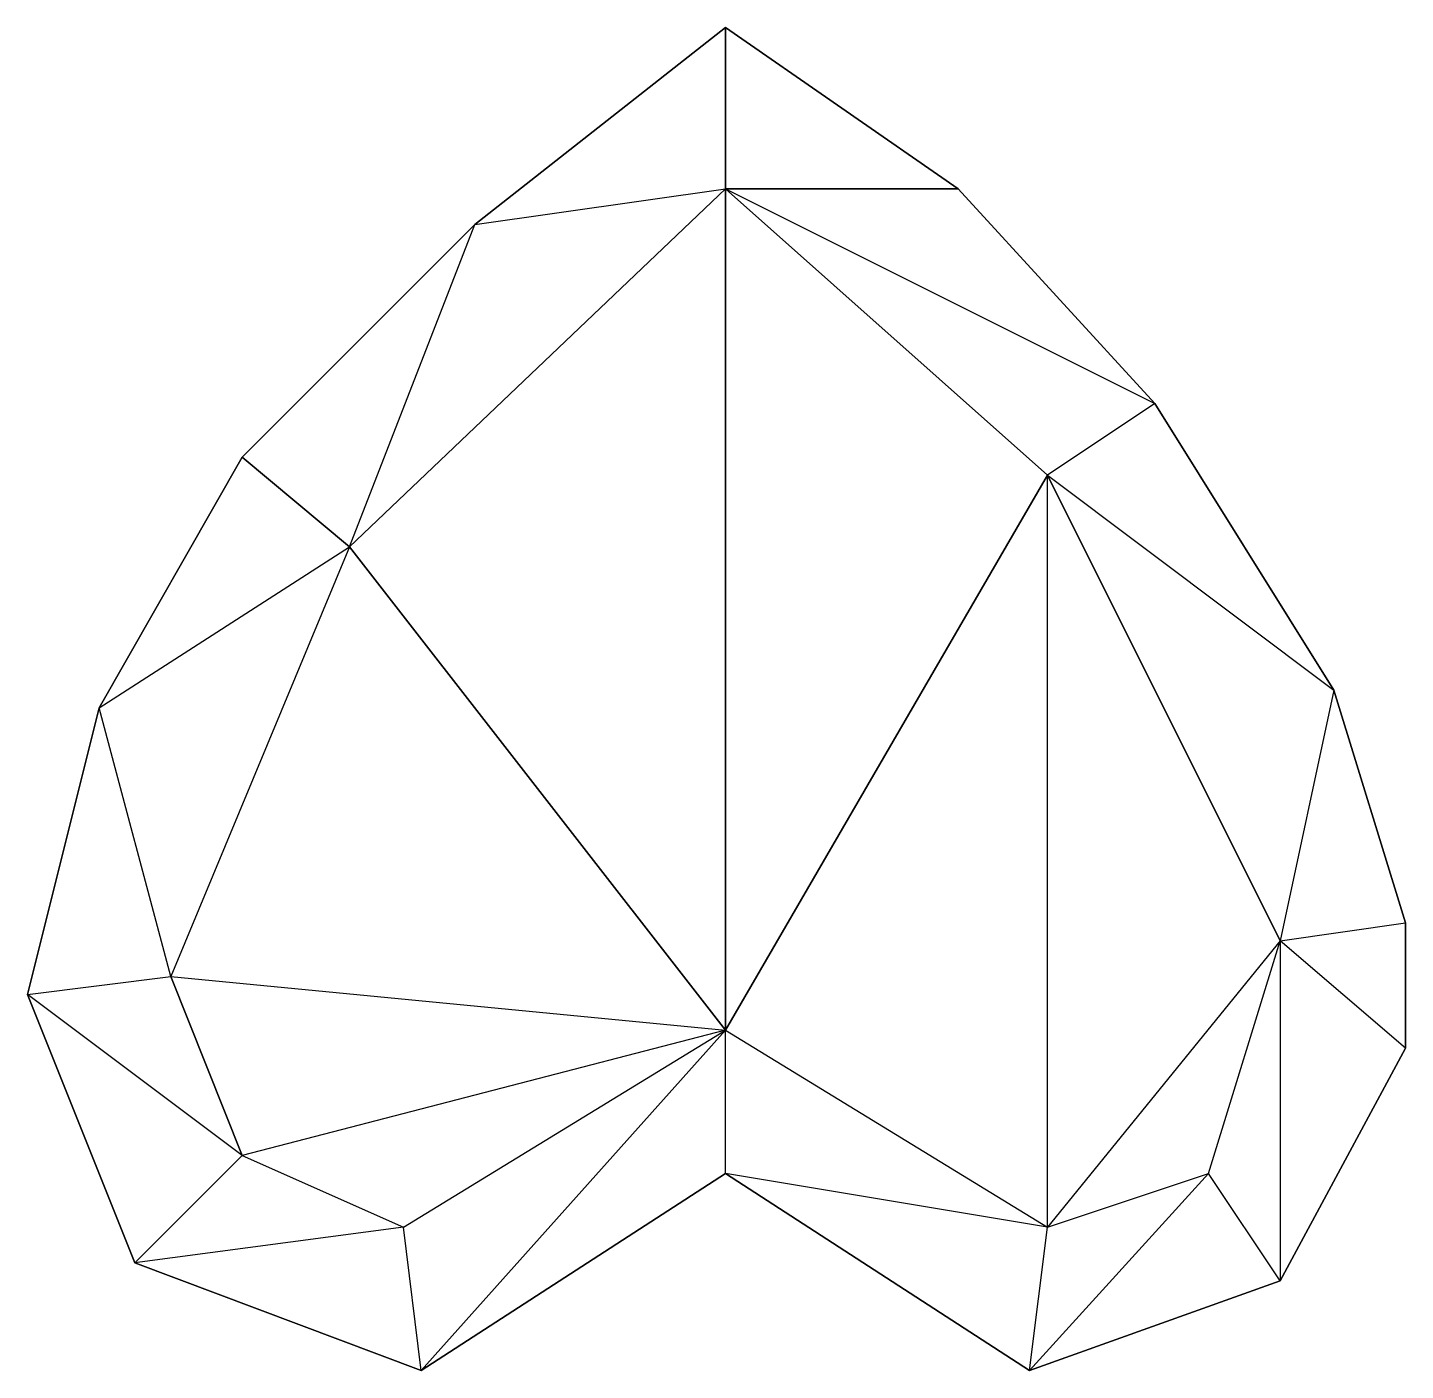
# Model space of a CAD drawing. Header units: metres. Extents: x -40 to 37, y -54.6 to 20.4.
import ezdxf

# ---------------------------------------------------------------- set-up
doc = ezdxf.new("R2010")
doc.units = ezdxf.units.M

msp = doc.modelspace()

# ---------------------------------------------------------------- linework, layer by layer
for points in [[(-15.000015, 9.444485, -77.777748), (-1.000011, 20.444485, -77.777748), (-15.000015, 9.444485, -85.777748)], [(-1.000011, 20.444485, -77.777748), (-1.000011, 20.444485, -85.777748), (-15.000015, 9.444485, -85.777748)], [(-1.000011, 20.444485, -85.777748), (-15.000015, 9.444485, -85.777748), (-1.000011, 11.444485, -92.777748)], [(-1.000011, 20.444485, -77.777748), (11.999989, 11.444485, -77.777748), (-1.000011, 20.444485, -85.777748)], [(11.999989, 11.444485, -77.777748), (11.999989, 11.444485, -85.777748), (-1.000011, 20.444485, -85.777748)], [(11.999989, 11.444485, -85.777748), (-1.000011, 20.444485, -85.777748), (-1.000011, 11.444485, -92.777748)], [(-15.000015, 9.444485, -85.777748), (-1.000011, 11.444485, -92.777748), (-22.000015, -8.555515, -92.777748)], [(-22.000015, -8.555515, -92.777748), (-1.000011, -35.555519, -92.77774), (-1.000011, 11.444485, -92.777748)], [(22.999989, -0.555515, -85.777748), (11.999989, 11.444485, -85.777748), (-1.000011, 11.444485, -92.777748)], [(22.999989, -0.555515, -85.777748), (16.999989, -4.555515, -92.777748), (-1.000011, 11.444485, -92.777748)], [(-1.000011, 11.444485, -92.777748), (-1.000011, -35.555519, -92.77774), (16.999989, -4.555515, -92.777748)], [(11.999989, 11.444485, -77.777748), (22.999989, -0.555515, -77.777748), (11.999989, 11.444485, -85.777748)], [(22.999989, -0.555515, -77.777748), (22.999989, -0.555515, -85.777748), (11.999989, 11.444485, -85.777748)], [(-28.000015, -3.555515, -77.777748), (-15.000015, 9.444485, -77.777748), (-28.000015, -3.555515, -85.777748)], [(-15.000015, 9.444485, -77.777748), (-15.000015, 9.444485, -85.777748), (-28.000015, -3.555515, -85.777748)], [(-15.000015, 9.444485, -85.777748), (-28.000015, -3.555515, -85.777748), (-22.000015, -8.555515, -92.777748)], [(32.999989, -16.555517, -85.77774), (22.999989, -0.555515, -85.777748), (16.999989, -4.555515, -92.777748)], [(22.999989, -0.555515, -77.777748), (32.999989, -16.555517, -77.77774), (22.999989, -0.555515, -85.777748)], [(32.999989, -16.555517, -77.77774), (32.999989, -16.555517, -85.77774), (22.999989, -0.555515, -85.777748)], [(-36.000015, -17.555515, -77.77774), (-28.000015, -3.555515, -77.777748), (-36.000015, -17.555515, -85.77774)], [(-28.000015, -3.555515, -77.777748), (-28.000015, -3.555515, -85.777748), (-36.000015, -17.555515, -85.77774)], [(-28.000015, -3.555515, -85.777748), (-36.000015, -17.555515, -85.77774), (-22.000015, -8.555515, -92.777748)], [(-1.000011, -35.555519, -92.77774), (16.999989, -46.555508, -92.77774), (16.999989, -4.555515, -92.777748)], [(32.999989, -16.555517, -85.77774), (29.999989, -30.55551, -92.77774), (16.999989, -4.555515, -92.777748)], [(16.999989, -46.555508, -92.77774), (16.999989, -4.555515, -92.777748), (29.999989, -30.55551, -92.77774)], [(-36.000015, -17.555515, -85.77774), (-22.000015, -8.555515, -92.777748), (-32.000015, -32.555519, -92.77774)], [(-32.000015, -32.555519, -92.77774), (-1.000011, -35.555519, -92.77774), (-22.000015, -8.555515, -92.777748)], [(36.999989, -29.55551, -85.77774), (32.999989, -16.555517, -85.77774), (29.999989, -30.55551, -92.77774)], [(32.999989, -16.555517, -77.77774), (36.999989, -29.55551, -77.77774), (32.999989, -16.555517, -85.77774)], [(36.999989, -29.55551, -77.77774), (36.999989, -29.55551, -85.77774), (32.999989, -16.555517, -85.77774)], [(-40.000015, -33.555519, -77.77774), (-36.000015, -17.555515, -77.77774), (-40.000015, -33.555519, -85.77774)], [(-36.000015, -17.555515, -77.77774), (-36.000015, -17.555515, -85.77774), (-40.000015, -33.555519, -85.77774)], [(-36.000015, -17.555515, -85.77774), (-40.000015, -33.555519, -85.77774), (-32.000015, -32.555519, -92.77774)], [(36.999989, -29.55551, -85.77774), (36.999989, -36.555511, -85.77774), (29.999989, -30.55551, -92.77774)], [(36.999989, -29.55551, -77.77774), (36.999989, -36.555511, -77.77774), (36.999989, -29.55551, -85.77774)], [(36.999989, -36.555511, -85.77774), (36.999989, -36.555511, -77.77774), (36.999989, -29.55551, -85.77774)], [(16.999989, -46.555508, -92.77774), (25.999989, -43.555511, -92.77774), (29.999989, -30.55551, -92.77774)], [(29.999989, -49.555508, -85.77774), (25.999989, -43.555511, -92.77774), (29.999989, -30.55551, -92.77774)], [(29.999989, -49.555508, -85.77774), (36.999989, -36.555511, -85.77774), (29.999989, -30.55551, -92.77774)], [(-40.000015, -33.555519, -85.77774), (-32.000015, -32.555519, -92.77774), (-28.000015, -42.555519, -92.77774)], [(-1.000011, -35.555519, -92.77774), (-28.000015, -42.555519, -92.77774), (-32.000015, -32.555519, -92.77774)], [(-34.000015, -48.555519, -77.77774), (-40.000015, -33.555519, -77.77774), (-34.000015, -48.555519, -85.77774)], [(-40.000015, -33.555519, -77.77774), (-40.000015, -33.555519, -85.77774), (-34.000015, -48.555519, -85.77774)], [(-40.000015, -33.555519, -85.77774), (-34.000015, -48.555519, -85.77774), (-28.000015, -42.555519, -92.77774)], [(-19.000015, -46.555519, -92.77774), (-1.000011, -35.555519, -92.77774), (-28.000015, -42.555519, -92.77774)], [(-18.000015, -54.555519, -85.77774), (-19.000015, -46.555519, -92.77774), (-1.000011, -35.555519, -92.77774)], [(-18.000015, -54.555519, -85.77774), (-1.000011, -43.555519, -85.77774), (-1.000011, -35.555519, -92.77774)], [(-1.000011, -43.555519, -85.77774), (-1.000011, -35.555519, -92.77774), (16.999989, -46.555508, -92.77774)], [(36.999989, -36.555511, -77.77774), (29.999989, -49.555508, -77.77774), (36.999989, -36.555511, -85.77774)], [(29.999989, -49.555508, -77.77774), (29.999989, -49.555508, -85.77774), (36.999989, -36.555511, -85.77774)], [(-34.000015, -48.555519, -85.77774), (-28.000015, -42.555519, -92.77774), (-19.000015, -46.555519, -92.77774)], [(-1.000011, -43.555519, -77.77774), (-18.000015, -54.555519, -77.77774), (-1.000011, -43.555519, -85.77774)], [(-18.000015, -54.555519, -77.77774), (-18.000015, -54.555519, -85.77774), (-1.000011, -43.555519, -85.77774)], [(15.999989, -54.555508, -77.77774), (-1.000011, -43.555519, -77.77774), (15.999989, -54.555508, -85.77774)], [(-1.000011, -43.555519, -77.77774), (-1.000011, -43.555519, -85.77774), (15.999989, -54.555508, -85.77774)], [(-1.000011, -43.555519, -85.77774), (15.999989, -54.555508, -85.77774), (16.999989, -46.555508, -92.77774)], [(15.999989, -54.555508, -85.77774), (29.999989, -49.555508, -85.77774), (25.999989, -43.555511, -92.77774)], [(15.999989, -54.555508, -85.77774), (16.999989, -46.555508, -92.77774), (25.999989, -43.555511, -92.77774)], [(-34.000015, -48.555519, -85.77774), (-18.000015, -54.555519, -85.77774), (-19.000015, -46.555519, -92.77774)], [(-18.000015, -54.555519, -77.77774), (-34.000015, -48.555519, -77.77774), (-18.000015, -54.555519, -85.77774)], [(-34.000015, -48.555519, -77.77774), (-34.000015, -48.555519, -85.77774), (-18.000015, -54.555519, -85.77774)], [(29.999989, -49.555508, -77.77774), (15.999989, -54.555508, -77.77774), (29.999989, -49.555508, -85.77774)], [(15.999989, -54.555508, -77.77774), (15.999989, -54.555508, -85.77774), (29.999989, -49.555508, -85.77774)]]:
    msp.add_3dface(points)

doc.saveas('drawing.dxf')
